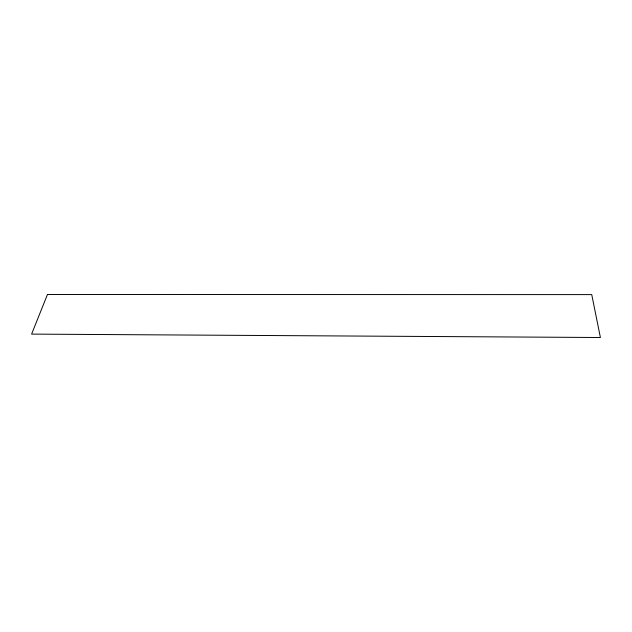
<?xml version="1.0" encoding="UTF-8"?>
<svg xmlns="http://www.w3.org/2000/svg" width="632" height="632" viewBox="0 0 632 632"><rect width="100%" height="100%" fill="white"/><g stroke="black" fill="none" stroke-linecap="round" stroke-linejoin="round"><path stroke-width="0.95" d="M47.463 294.488L31.6 334.107L600.4 337.512L591.742 294.607L47.463 294.488"/></g></svg>
